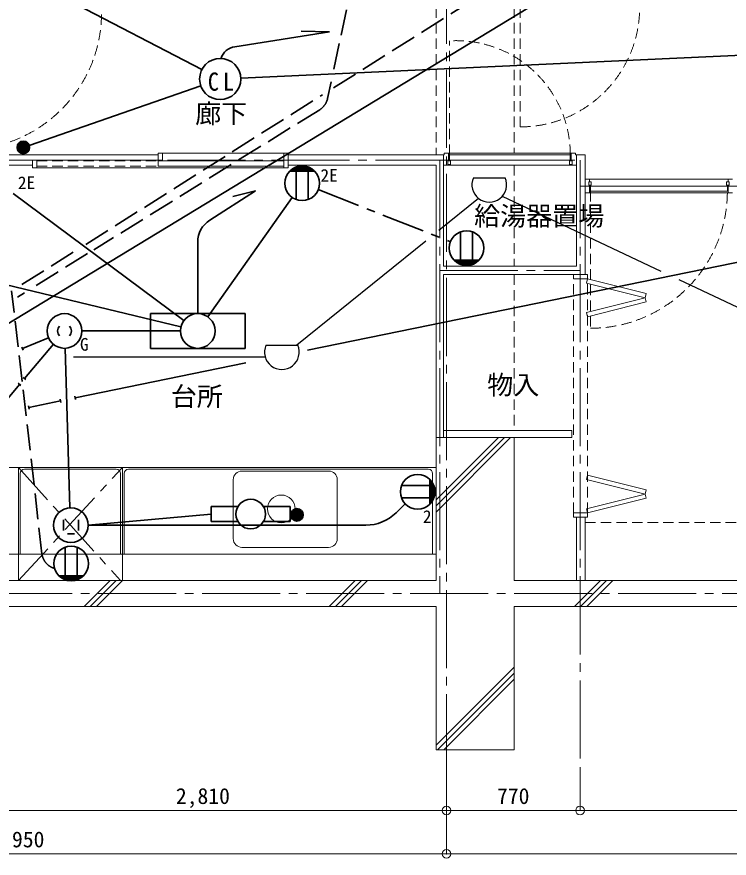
# Model space of a CAD drawing. Units: millimetres at full size, sheet at 1:50. Extents: x -9674 to 9699, y -6794 to 6791.
# Drawn here: x -561 to 3548, y -4224 to 626 of the extents above; entities that cross this region are included whole.
import ezdxf
from ezdxf.enums import TextEntityAlignment as Align

# ---------------------------------------------------------------- set-up
doc = ezdxf.new("R2010")
doc.units = ezdxf.units.MM
doc.header["$LTSCALE"] = 50
doc.header["$PDMODE"] = 32
doc.header["$PDSIZE"] = 50
for name, pattern in [('CHAIN1', [8, 5, -1, 1, -1]), ('CHAIN2', [12, 9, -1, 1, -1]), ('DASHED1', [1.8, 1.2, -0.6]), ('DASHED3', [4, 3, -1])]:
    doc.linetypes.add(name, pattern=pattern)
for name, color, linetype, lineweight in [('1-0_芯', 134, 'CHAIN2', 9), ('1-1_躯体', 134, 'Continuous', 9), ('1-2_間仕切', 134, 'Continuous', 9), ('1-3_建具', 134, 'Continuous', 9), ('1-5_設備', 134, 'Continuous', 9), ('1-8_ハッチ', 134, 'Continuous', 9), ('1-B_寸法', 134, 'Continuous', 9), ('1-C_梁', 134, 'DASHED1', 9), ('2-0_芯', 2, 'Continuous', 35), ('2-E', 2, 'Continuous', 35), ('3-3', 1, 'Continuous', 25), ('3-E', 3, 'Continuous', 35)]:
    doc.layers.add(name, color=color, linetype=linetype, lineweight=lineweight)
doc.layers.add('1-A_文字', color=134, linetype='Continuous')
doc.styles.add('ＭＳ ゴシック', font='')
doc.styles.get('ＭＳ ゴシック').set_extended_font_data('MS Gothic')

msp = doc.modelspace()

# ---------------------------------------------------------------- linework, layer by layer
at = {"layer": '1-0_芯'}
for p, q in [((1917.5, 4520.51), (1917.5, -3699.49)), ((-892.5, -199.49), (2687.5, -199.49)), ((1878.5, -199.49), (1878.5, -2699.49)), ((2687.5, -199.49), (2687.5, -3699.49)), ((2687.5, -349.49), (8517.5, -349.49)), ((1878.5, -835.99), (2687.5, -835.99)), ((-8492.5, -2699.49), (8517.5, -2699.49))]:
    msp.add_line(p, q, dxfattribs=at)
at = {"layer": '1-1_躯体'}
for p, q in [((1857.5, -1799.49), (2307.5, -1799.49)), ((1857.5, -1799.49), (1857.5, -2624.49)), ((2307.5, -1799.49), (2307.5, -2624.49)), ((1857.5, -2624.49), (-2642.5, -2624.49)), ((6357.5, -2624.49), (2307.5, -2624.49)), ((1857.5, -2774.49), (-2642.5, -2774.49)), ((1857.5, -2774.49), (1857.5, -3599.49)), ((2307.5, -2774.49), (2307.5, -3599.49)), ((6357.5, -2774.49), (2307.5, -2774.49)), ((1857.5, -3599.49), (2307.5, -3599.49))]:
    msp.add_line(p, q, dxfattribs=at)
at = {"layer": '1-2_間仕切'}
for p, q in [((-922.5, -169.49), (253.5, -169.49)), ((1003.5, -169.49), (1887.5, -169.49)), ((1904.5, -169.49), (1848.5, -169.49)), ((1899.5, -812.49), (1899.5, -169.49)), ((2717.5, -169.49), (2661.5, -169.49)), ((2666.5, -812.49), (2666.5, -169.49)), ((2717.5, -169.49), (2717.5, -859.49)), ((-862.5, -229.49), (-471.5, -229.49)), ((-446.5, -199.49), (253.5, -199.49)), ((1003.5, -229.49), (1857.5, -229.49)), ((1857.5, -1799.49), (1857.5, -229.49)), ((2666.5, -812.49), (1899.5, -812.49)), ((1899.5, -1799.49), (1899.5, -859.49)), ((2717.5, -859.49), (1899.5, -859.49)), ((1899.5, -1759.49), (2640, -1759.49)), ((2666.5, -2624.49), (2666.5, -2259.49)), ((2717.5, -2259.49), (2717.5, -2624.49))]:
    msp.add_line(p, q, dxfattribs=at)
msp.add_lwpolyline([(1899.5, -1799.49), (2640, -1799.49), (2640, -1759.49)], dxfattribs=at)
at = {"layer": '1-3_建具', "linetype": 'DASHED1'}
for p, q in [((2342.5, 680.51), (2342.5, -8.49)), ((1934.5, -169.49), (1934.5, 487.35)), ((-446.5, -204.49), (253.5, -204.49)), ((-446.5, -234.49), (253.5, -234.49)), ((2747.5, -379.49), (2747.5, -1169.49)), ((2650, -2234.49), (2650, -884.49)), ((2730, -2234.49), (2730, -884.49))]:
    msp.add_line(p, q, dxfattribs=at)
at = {"layer": '1-3_建具'}
for p, q in [((253.5, -199.49), (253.5, -159.49)), ((278.5, -159.49), (253.5, -159.49)), ((1003.5, -159.49), (978.5, -159.49)), ((978.5, -159.49), (978.5, -224.49)), ((1003.5, -244.49), (1003.5, -159.49)), ((1929.5, -159.49), (1904.5, -159.49)), ((1904.5, -169.49), (1904.5, -159.49)), ((1929.5, -204.49), (1929.5, -159.49)), ((1929.5, -159.49), (2636.5, -159.49)), ((1934.5, -169.49), (1934.5, -199.49)), ((2631.5, -169.49), (1934.5, -169.49)), ((2631.5, -169.49), (2631.5, -199.49)), ((2636.5, -159.49), (2661.5, -159.49)), ((2636.5, -204.49), (2636.5, -159.49)), ((2661.5, -169.49), (2661.5, -159.49)), ((-446.5, -244.49), (-446.5, -199.49)), ((278.5, -199.49), (253.5, -199.49)), ((253.5, -234.49), (253.5, -204.49)), ((253.5, -204.49), (978.5, -204.49)), ((253.5, -234.49), (978.5, -234.49)), ((978.5, -204.49), (978.5, -234.49)), ((978.5, -204.49), (978.5, -234.49)), ((978.5, -204.49), (978.5, -244.49)), ((1929.5, -229.49), (1899.5, -229.49)), ((1924.5, -204.49), (1924.5, -224.49)), ((1924.5, -204.49), (1939.5, -204.49)), ((1924.5, -224.49), (1939.5, -224.49)), ((1929.5, -229.49), (1929.5, -224.49)), ((2636.5, -229.49), (1929.5, -229.49)), ((1934.5, -199.49), (2631.5, -199.49)), ((1939.5, -204.49), (1939.5, -224.49)), ((2626.5, -204.49), (2626.5, -224.49)), ((2641.5, -204.49), (2626.5, -204.49)), ((2641.5, -224.49), (2626.5, -224.49)), ((2636.5, -229.49), (2636.5, -224.49)), ((2636.5, -229.49), (2666.5, -229.49)), ((2641.5, -204.49), (2641.5, -224.49)), ((-446.5, -244.49), (-471.5, -244.49)), ((-446.5, -244.49), (978.5, -244.49)), ((1003.5, -244.49), (978.5, -244.49)), ((2742.5, -309.49), (2717.5, -309.49)), ((2737.5, -324.49), (2752.5, -324.49)), ((2737.5, -344.49), (2737.5, -324.49)), ((2742.5, -324.49), (2742.5, -309.49)), ((2742.5, -309.49), (3542.5, -309.49)), ((2752.5, -344.49), (2752.5, -324.49)), ((3532.5, -324.49), (3547.5, -324.49)), ((3532.5, -344.49), (3532.5, -324.49)), ((3567.5, -309.49), (3542.5, -309.49)), ((3542.5, -324.49), (3542.5, -309.49)), ((3547.5, -324.49), (3547.5, -344.49)), ((2737.5, -344.49), (2752.5, -344.49)), ((2742.5, -344.49), (2742.5, -389.49)), ((2747.5, -379.49), (2747.5, -349.49)), ((2747.5, -349.49), (3537.5, -349.49)), ((3537.5, -379.49), (2747.5, -379.49)), ((3547.5, -344.49), (3532.5, -344.49)), ((3537.5, -349.49), (3537.5, -379.49)), ((3567.5, -389.49), (3542.5, -389.49)), ((2650, -859.49), (2650, -884.49)), ((2730, -859.49), (2650, -859.49)), ((2730, -859.49), (2730, -884.49)), ((2730, -884.49), (2650, -884.49)), ((2723.94, -908.74), (2730, -884.49)), ((2723.94, -908.74), (3063.49, -993.63)), ((3069.55, -969.38), (2730, -884.49)), ((3063.49, -993.63), (3069.55, -969.38)), ((2723.94, -1078.52), (3063.49, -993.63)), ((3069.55, -1017.88), (2730, -1102.77)), ((3063.49, -993.63), (3069.55, -1017.88)), ((2723.94, -1078.52), (2730, -1102.77)), ((2723.94, -2040.46), (2730, -2016.21)), ((3069.55, -2101.1), (2730, -2016.21)), ((2723.94, -2040.46), (3063.49, -2125.35)), ((2723.94, -2210.24), (3063.49, -2125.35)), ((3063.49, -2125.35), (3069.55, -2101.1)), ((3063.49, -2125.35), (3069.55, -2149.6)), ((3069.55, -2149.6), (2730, -2234.49)), ((2723.94, -2210.24), (2730, -2234.49)), ((2730, -2259.49), (2650, -2259.49)), ((2730, -2234.49), (2730, -2259.49))]:
    msp.add_line(p, q, dxfattribs=at)
for points in [[(278.5, -199.49), (278.5, -159.49), (978.5, -159.49)], [(-446.5, -244.49), (-446.5, -199.49), (-471.5, -199.49)], [(-471.5, -244.49), (-471.5, -199.49), (-471.5, -224.49)], [(2742.5, -389.49), (2717.5, -389.49), (2717.5, -309.49)], [(3542.5, -344.49), (3542.5, -389.49), (2742.5, -389.49)], [(2730, -2234.49), (2650, -2234.49), (2650, -2259.49)]]:
    msp.add_lwpolyline(points, dxfattribs=at)
at = {"layer": '1-3_建具', "linetype": 'DASHED1'}
for centre, radius, start, end in [((2342.5, 680.51), 689, 270, 0), ((-862.5, 650.51), 790, 270, 360), ((1973.5, -169.49), 658, 0, 93.39794), ((2747.5, -379.49), 790, 270, 360)]:
    msp.add_arc(centre, radius, start, end, dxfattribs=at)
at = {"layer": '1-5_設備'}
for p, q in [((-862.5, -1972.49), (1847.5, -1972.49)), ((-552.5, -1972.49), (-552.5, -2624.49)), ((-517.5, -1982.49), (12.5, -1982.49)), ((47.5, -1972.49), (47.5, -2624.49)), ((82.5, -1982.49), (1812.5, -1982.49)), ((1160, -1972.49), (1857.5, -1972.49)), ((-542.5, -2007.49), (-542.5, -2472.49)), ((37.5, -2007.49), (37.5, -2472.49)), ((57.5, -2007.49), (57.5, -2472.49)), ((1237.5, -1992.49), (737.5, -1992.49)), ((1837.5, -2007.49), (1837.5, -2472.49)), ((687.5, -2382.49), (687.5, -2042.49)), ((1287.5, -2382.49), (1287.5, -2042.49)), ((-862.5, -2472.49), (1857.5, -2472.49)), ((737.5, -2432.49), (1237.5, -2432.49))]:
    msp.add_line(p, q, dxfattribs=at)
at = {"layer": '1-5_設備', "linetype": 'CHAIN1'}
for p, q in [((-552.5, -1972.49), (37.5, -2624.49)), ((-552.5, -2624.49), (47.5, -1972.49))]:
    msp.add_line(p, q, dxfattribs=at)
at = {"layer": '1-5_設備'}
msp.add_circle((964.13, -2210.86), 80, dxfattribs=at)
for centre, radius, start, end in [((-517.5, -2007.49), 25, 90, 180), ((12.5, -2007.49), 25, 0, 90), ((82.5, -2007.49), 25, 90, 180), ((1812.5, -2007.49), 25, 0, 90), ((737.5, -2042.49), 50, 90, 180), ((1237.5, -2042.49), 50, 0, 90), ((737.5, -2382.49), 50, 180, 270), ((1237.5, -2382.49), 50, 270, 0)]:
    msp.add_arc(centre, radius, start, end, dxfattribs=at)
at = {"layer": '1-8_ハッチ'}
for p, q in [((1857.5, -2229.11), (2287.12, -1799.49)), ((1857.5, -2193.75), (2251.76, -1799.49)), ((1857.5, -2158.4), (2216.41, -1799.49)), ((-172.81, -2774.49), (-22.81, -2624.49)), ((-137.45, -2774.49), (12.55, -2624.49)), ((-102.1, -2774.49), (47.9, -2624.49)), ((1241.41, -2774.49), (1391.41, -2624.49)), ((1276.76, -2774.49), (1426.76, -2624.49)), ((1312.12, -2774.49), (1462.12, -2624.49)), ((2655.62, -2774.49), (2805.62, -2624.49)), ((2690.98, -2774.49), (2840.98, -2624.49)), ((2726.33, -2774.49), (2876.33, -2624.49)), ((1857.5, -3572.61), (2307.5, -3122.61)), ((1865.98, -3599.49), (2307.5, -3157.96)), ((1901.33, -3599.49), (2307.5, -3193.32))]:
    msp.add_line(p, q, dxfattribs=at)
at = {"layer": '1-B_寸法'}
for p, q in [((1917.5, -4199.49), (1917.5, -3699.49)), ((2687.5, -3949.49), (2687.5, -3699.49)), ((-892.5, -3949.49), (1917.5, -3949.49)), ((1917.5, -3949.49), (2687.5, -3949.49)), ((2687.5, -3949.49), (6747.5, -3949.49)), ((-3032.5, -4199.49), (1917.5, -4199.49)), ((1917.5, -4199.49), (6747.5, -4199.49))]:
    msp.add_line(p, q, dxfattribs=at)
for p in [(1917.5, -3949.49), (2687.5, -3949.49), (1917.5, -4199.49)]:
    msp.add_point(p, dxfattribs=at)
at = {"layer": '1-C_梁'}
for p, q in [((1857.5, 680.51), (1857.5, -169.49)), ((2307.5, 680.51), (2307.5, -159.49)), ((2307.5, -229.49), (2307.5, -812.49)), ((2307.5, -859.49), (2307.5, -1759.49)), ((2717.5, -2289.49), (6322.5, -2289.49))]:
    msp.add_line(p, q, dxfattribs=at)
at = {"layer": '2-0_芯'}
for p, q in [((506.32, 322.1), (-264.7, 722.01)), ((696.26, 453.4), (1242.11, 539.02)), ((1242.11, 539.02), (1078.11, 543.18)), ((4392.6, 439.56), (730.41, 272.82)), ((499.55, 228.46), (-490.04, -115.15)), ((-543.26, -157.42), (-543.26, -96.5)), ((-533.66, -161.66), (-533.66, -92.25)), ((-524.06, -162.97), (-524.06, -90.95)), ((-514.46, -161.66), (-514.46, -92.25)), ((-504.85, -157.42), (-504.85, -96.5)), ((-552.86, -148.56), (-552.86, -105.35)), ((-495.25, -148.56), (-495.25, -105.35)), ((1049.62, -240.13), (1049.62, -427.52)), ((1108.94, -236.81), (1060.3, -236.81)), ((1119.62, -240.13), (1119.62, -427.52)), ((1156.04, -263.81), (1013.21, -263.81)), ((1152.96, -260.81), (1016.28, -260.81)), ((1145.93, -254.81), (1023.31, -254.81)), ((1137.3, -248.81), (1031.94, -248.81)), ((1126.09, -242.81), (1043.16, -242.81)), ((551.26, -546.67), (814.63, -377.6)), ((814.63, -377.6), (685.15, -410.84)), ((-582.8, -392.42), (402.07, -1125.55)), ((540.04, -1103.63), (1026.86, -415.48)), ((-1827.78, -629.44), (385.07, -1161.87)), ((1998.18, -800.81), (1998.18, -613.42)), ((2068.18, -800.81), (2068.18, -613.42)), ((482.29, -672.9), (482.29, -1085.26)), ((1961.77, -777.13), (2104.6, -777.13)), ((1964.84, -780.13), (2101.52, -780.13)), ((1971.87, -786.13), (2094.49, -786.13)), ((1980.5, -792.13), (2085.86, -792.13)), ((1991.72, -798.13), (2074.65, -798.13)), ((2008.86, -804.13), (2057.5, -804.13)), ((209.3, -1085.26), (209.3, -1285.25)), ((755.28, -1085.26), (209.3, -1085.26)), ((755.28, -1085.26), (755.28, -1285.25)), ((-186.08, -1185.26), (382.29, -1185.26)), ((-529.31, -1287.08), (-378.32, -1223.87)), ((-525.45, -1296.3), (-533.18, -1277.85)), ((-516.57, -1459.21), (-350.46, -1261.77)), ((-254.88, -2204.96), (-283.02, -1285.21)), ((755.28, -1285.25), (209.3, -1285.25)), ((-508.92, -1465.65), (-524.23, -1452.77)), ((-694.88, -1671.14), (-545.03, -1493.03)), ((-537.38, -1499.47), (-552.68, -1486.59)), ((1657.39, -2076.96), (1844.78, -2076.96)), ((1821.1, -2040.55), (1821.1, -2183.38)), ((1824.1, -2043.62), (1824.1, -2180.3)), ((1830.1, -2050.65), (1830.1, -2173.27)), ((1836.1, -2059.28), (1836.1, -2164.64)), ((1842.1, -2070.5), (1842.1, -2153.43)), ((1848.1, -2087.64), (1848.1, -2136.28)), ((1626.58, -2233.61), (1679.55, -2181.86)), ((1657.39, -2146.96), (1844.78, -2146.96)), ((1024.44, -2225.9), (1085.36, -2225.9)), ((1033.29, -2216.29), (1076.5, -2216.29)), ((-149.65, -2304.8), (559.71, -2240.41)), ((1018.89, -2245.1), (1090.91, -2245.1)), ((1020.2, -2235.5), (1089.6, -2235.5)), ((1020.2, -2254.7), (1089.6, -2254.7)), ((1024.44, -2264.3), (1085.36, -2264.3)), ((1033.29, -2273.91), (1076.5, -2273.91)), ((1451.87, -2304.8), (-149.24, -2304.8)), ((-283.1, -2619.79), (-283.1, -2432.4)), ((-213.1, -2619.79), (-213.1, -2432.4)), ((-319.52, -2596.11), (-176.69, -2596.11)), ((-316.45, -2599.11), (-179.76, -2599.11)), ((-309.41, -2605.11), (-186.79, -2605.11)), ((-300.78, -2611.11), (-195.42, -2611.11)), ((-289.57, -2617.11), (-206.64, -2617.11)), ((-272.42, -2623.11), (-223.78, -2623.11))]:
    msp.add_line(p, q, dxfattribs=at)
at = {"layer": '2-0_芯', "linetype": 'CHAIN1'}
msp.add_line((1177.69, -370.45), (1940.11, -670.49), dxfattribs=at)
at = {"layer": '2-0_芯'}
for centre, radius in [((-524.06, -126.96), 36.01), ((1084.62, -333.83), 100.02), ((2033.18, -707.12), 100.02), ((-286.08, -1185.26), 100), ((482.29, -1185.26), 100), ((1751.09, -2111.96), 100.02), ((-249.23, -2304.8), 100), ((1054.9, -2245.1), 36.01), ((-248.1, -2526.1), 100.02)]:
    msp.add_circle(centre, radius, dxfattribs=at)
for centre, radius, start, end in [((711.76, 354.61), 100, 98.91493, 161.65747), ((632.29, -672.9), 150, 122.69727, 180), ((-286, -1185.26), 40.08, 134.60828, 225.39175), ((-286.16, -1185.26), 40.08, 314.60828, 45.39175), ((1451.87, -2054.8), 250, 270, 314.33586)]:
    msp.add_arc(centre, radius, start, end, dxfattribs=at)
at = {"layer": '2-E', "linetype": 'DASHED3'}
msp.add_line((-416.21, -2469.13), (-591.26, -953.9), dxfattribs=at)
at = {"layer": '2-E'}
for p, q in [((559.71, -2197.65), (559.71, -2283.17)), ((713.7, -2197.65), (559.71, -2197.65)), ((1015.8, -2197.65), (861.81, -2197.65)), ((1015.8, -2283.17), (1015.8, -2197.65)), ((-292.3, -2274.8), (-292.3, -2334.8)), ((-206.16, -2274.8), (-206.16, -2334.8)), ((559.71, -2283.17), (713.7, -2283.17)), ((861.81, -2283.17), (1015.8, -2283.17)), ((-229.23, -2354.13), (-269.23, -2354.13))]:
    msp.add_line(p, q, dxfattribs=at)
for centre, radius in [((611.76, 267.41), 118.77), ((787.75, -2240.41), 85.52)]:
    msp.add_circle(centre, radius, dxfattribs=at)
at = {"layer": '2-E', "linetype": 'DASHED3'}
msp.add_arc((-316.87, -2457.65), 100, 186.59014, 254.14158, dxfattribs=at)
at = {"layer": '3-3'}
for p, q in [((2072.09, -302.12), (2255.46, -302.12)), ((2102.73, -421.36), (1873.57, -606.16)), ((2239.23, -407.8), (3154.46, -840.4)), ((1797.3, -667.66), (1054.29, -1266.81)), ((3256.57, -888.66), (4106.08, -1290.2)), ((875.78, -1266.81), (1059.15, -1266.81)), ((872.05, -1336.82), (-234.5, -1336.82))]:
    msp.add_line(p, q, dxfattribs=at)
for centre in [(2163.78, -342.12), (967.47, -1306.81)]:
    msp.add_arc(centre, 100.03, 156.4305, 23.56947, dxfattribs=at)
at = {"layer": '3-E', "linetype": 'DASHED3'}
for p, q in [((1266, 215.99), (6128.99, 3282.78)), ((1267.39, 324.88), (1553.06, 1666.3)), ((-163.95, -685.79), (1202.94, 176.23)), ((1185.97, 90.36), (-117.73, -717.19)), ((-532.07, -917.94), (-193.9, -704.68)), ((-152.61, -738.79), (-470.8, -935.88)), ((-517.36, -964.73), (-558.11, -989.96))]:
    msp.add_line(p, q, dxfattribs=at)
at = {"layer": '3-E'}
for p, q in [((-1461.18, -1658.73), (2507.34, 750.46)), ((3857.3, -735.5), (1114.75, -1296.72)), ((759.93, -1369.33), (-224.87, -1570.85)), ((-309.43, -1588.16), (-492.29, -1625.58)), ((-311.44, -1578.36), (-307.43, -1597.96)), ((-226.88, -1561.06), (-222.87, -1580.65)), ((-494.29, -1615.78), (-490.28, -1635.37))]:
    msp.add_line(p, q, dxfattribs=at)
at = {"layer": '3-E', "linetype": 'CHAIN1'}
msp.add_line((1231.12, 154.54), (1251.81, 251.72), dxfattribs=at)
at = {"layer": '3-E', "linetype": 'DASHED3'}
msp.add_arc((1133.31, 175.37), 100, 301.77496, 347.97814, dxfattribs=at)

# ---------------------------------------------------------------- texts
at = {"layer": '1-A_文字', "style": 'ＭＳ ゴシック'}
for s, p in [('廊下', (467.66, -19.79)), ('給湯器置場', (2076.68, -610.12)), ('物入', (2152.21, -1584.06)), ('台所', (327.1, -1650.4))]:
    msp.add_text(s, height=110, dxfattribs=at).set_placement(p, align=Align.BOTTOM_LEFT)
at = {"layer": '1-B_寸法', "style": 'ＭＳ ゴシック'}
for s, p in [('2,810', (356.25, -3939.49)), ('770', (2208.75, -3939.49)), ('4,950', (-713.75, -4189.49))]:
    msp.add_text(s, height=91.64, dxfattribs=at).set_placement(p, align=Align.BOTTOM_LEFT)
at = {"layer": '2-0_芯', "color": 7, "style": 'ＭＳ ゴシック'}
for s, p in [('2E', (1190.19, -347.02)), ('2E', (-555.22, -389.52)), ('2', (1780.96, -2314.01))]:
    msp.add_text(s, height=73.31, dxfattribs=at).set_placement(p, align=Align.BOTTOM_LEFT)
at = {"layer": '2-E', "color": 7, "style": 'ＭＳ ゴシック'}
msp.add_text('G', height=73.31, dxfattribs=at).set_placement((-196.91, -1320.94), align=Align.BOTTOM_LEFT)
at = {"layer": '2-E', "color": 7, "insert": (540.67, 198.51), "char_height": 104.5, "attachment_point": 7, "style": 'ＭＳ ゴシック'}
msp.add_mtext('\\T1.36;\\W0.9;CL', dxfattribs=at)

doc.saveas('drawing.dxf')
